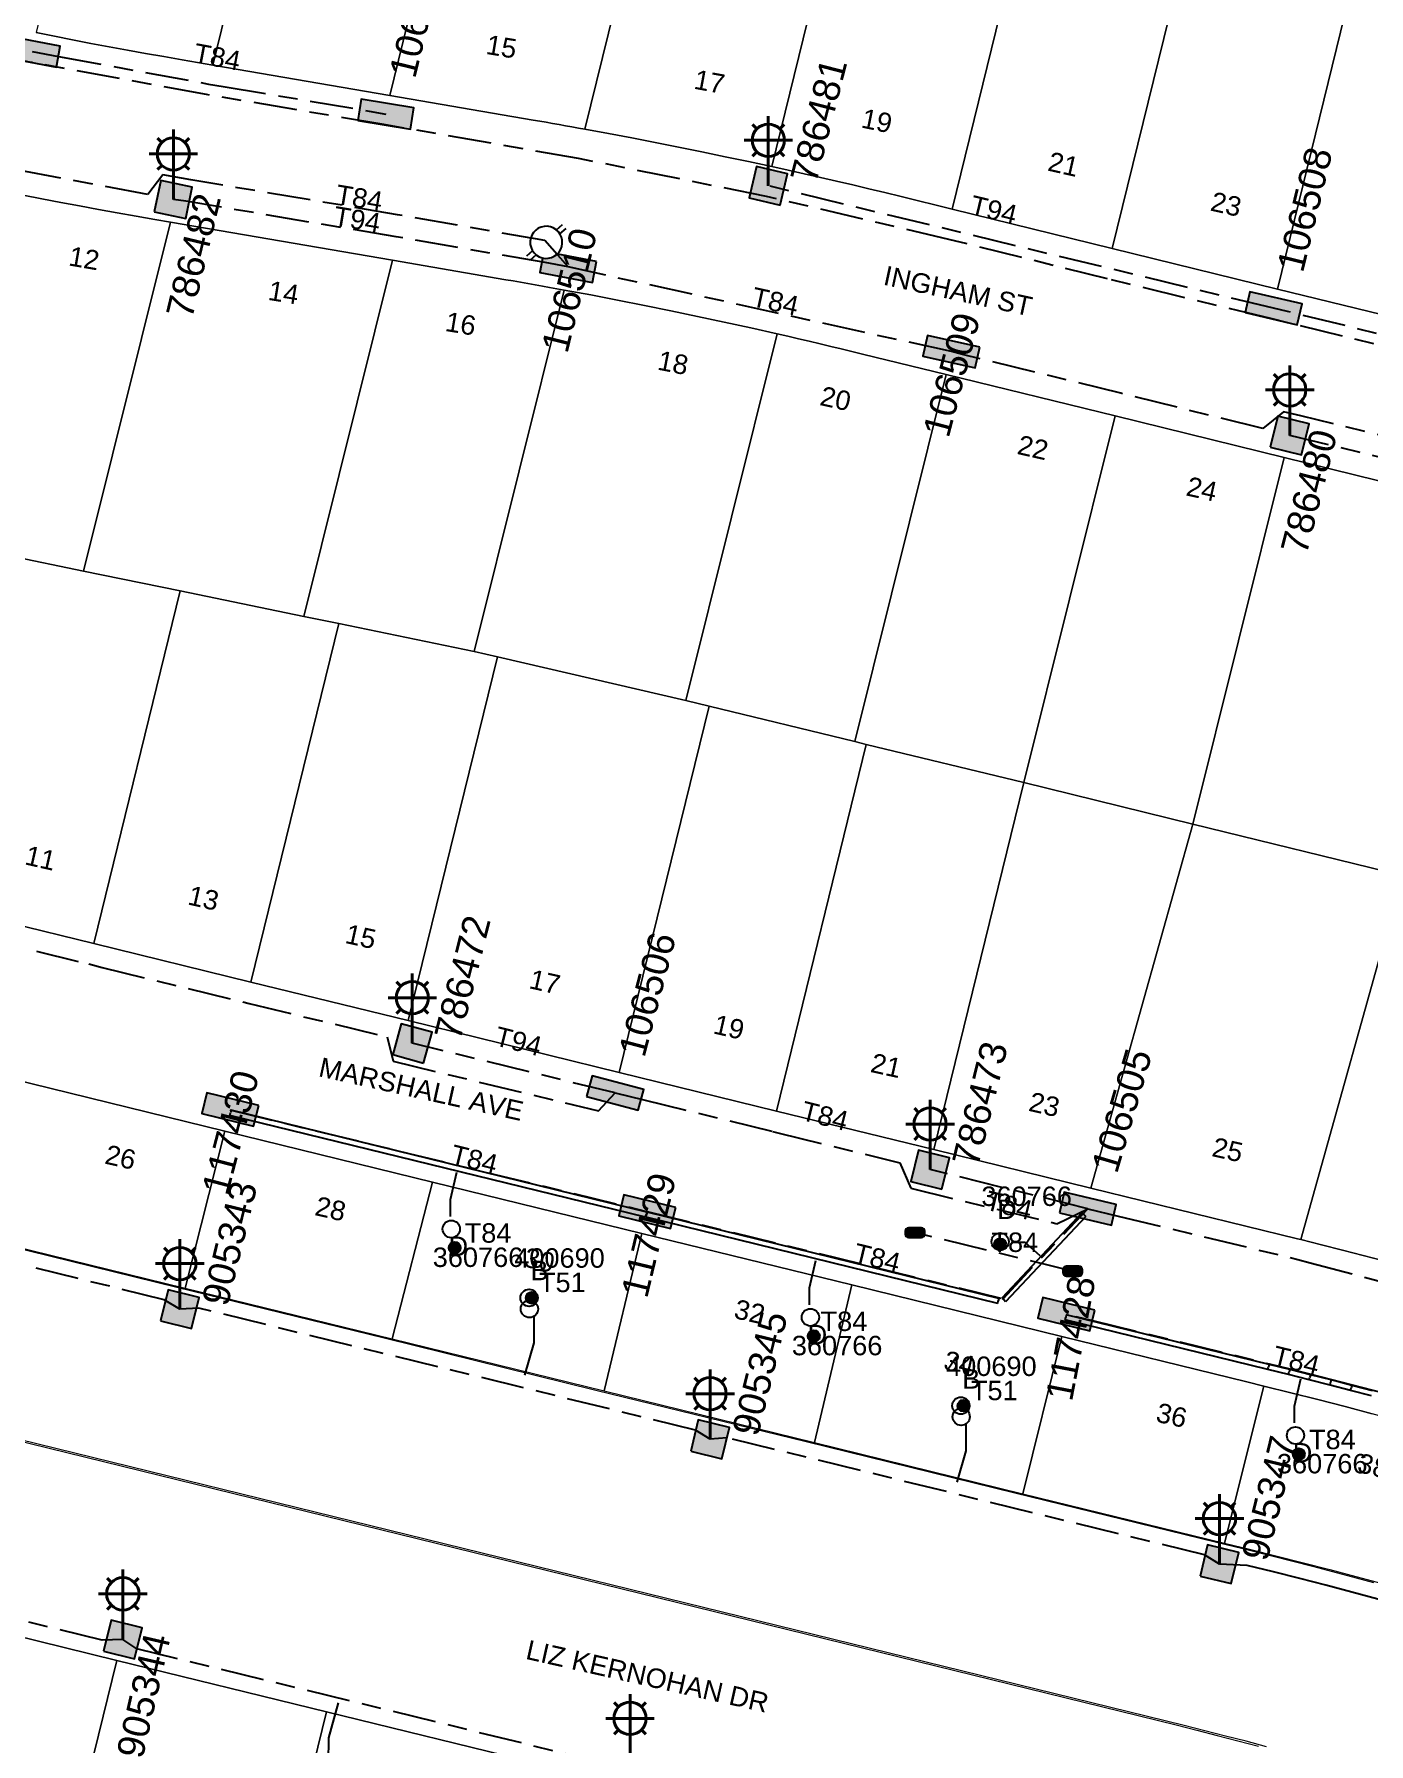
# Model space of a CAD drawing. Header units: metres. Extents: x 289087 to 291245, y 6227587 to 6229773.
# Drawn here: x 290863.7 to 290987.4, y 6228515.6 to 6228673.9 of the extents above; entities that cross this region are included whole.
import ezdxf
from ezdxf.enums import TextEntityAlignment as Align

# ---------------------------------------------------------------- set-up
doc = ezdxf.new("R2010")
doc.units = ezdxf.units.M
doc.linetypes.add('Cable Exist UG', pattern=[8.2, 4, -1.2, 1.8, -1.2])
for name, color, linetype in [('_User Ducts Config', 7, 'Continuous'), ('Duct_SP_EXT', 7, 'Continuous'), ('Equip_LV_EXT', 7, 'Continuous'), ('Equip_SP_SL_EXT', 7, 'Continuous'), ('Mains_HV_EXT', 7, 'Continuous'), ('Mains_LV_EXT', 7, 'Continuous'), ('Mains_LV_SL_EXT', 7, 'Continuous'), ('Mains_SL_EXT', 7, 'Continuous'), ('SupportsUG_SP_LV_EXT', 7, 'Continuous'), ('SupportsUG_SP_LV_SL_EXT', 7, 'Continuous')]:
    doc.layers.add(name, color=color, linetype=linetype)
doc.layers.add('Cadastre Land Parcels_SP_EXT', color=9, linetype='Continuous', lineweight=5)
doc.layers.add('Cadastre Roads_SP_EXT', color=9, linetype='Continuous', lineweight=5)
doc.styles.add('COLUMN_LABEL', font='arial.ttf')
doc.styles.add('iecARIAL', font='arial.ttf', dxfattribs={"height": 2})
doc.styles.add('POLE_LABEL', font='arial.ttf')
doc.styles.get("Standard").update_dxf_attribs({"font": 'arial.ttf'})

# ---------------------------------------------------------------- blocks, each defined once
blk = doc.blocks.new('COLUMN_EXT')
blk.add_hatch(color=256).paths.add_polyline_path([(-1.49, 1.48), (-1.49, -1.49), (1.48, -1.49), (1.48, 1.48)])
blk.add_lwpolyline([(-1.49, -1.49), (1.48, -1.49), (1.48, 1.48), (-1.49, 1.48)], close=True)
for tag, height, style, flags, p in [('ASSET_NUM', 2.5, 'COLUMN_LABEL', 8, (2, 2)), ('STRUCTURE_PLANT_NUMBER', 0.2, 'POLE_LABEL', 9, (1.81, 0.03)), ('STREET_CODE', 0.2, 'COLUMN_LABEL', 9, (1.81, -0.2))]:
    blk.add_attdef(tag, text='', height=height, dxfattribs=dict(style=style, flags=flags)).set_placement(p, align=Align.MIDDLE_LEFT)
at = {"flags": 9}
for tag, p in [('COLUMN_TYPE', (1.81, -0.4)), ('OWNED_BY', (1.81, -0.6)), ('STATE', (1.81, -0.8)), ('USAGE', (1.81, -1)), ('STREETNAME', (1.81, -1.6)), ('LEGEND', (1.81, -1.2)), ('LOCATION', (1.81, -1.4)), ('SUBURB', (1.81, -1.8)), ('NOTES', (1.81, -2))]:
    blk.add_attdef(tag, text='', height=0.2, dxfattribs=at).set_placement(p, align=Align.MIDDLE_LEFT)
at = {"flags": 1}
blk.add_attdef('Z', (1.81, -2.35), '', height=0.2, dxfattribs=at)
blk = doc.blocks.new('PILLAR_EXT')
blk.add_hatch(color=256).paths.add_polyline_path([(-2.475, 0.99), (-2.475, -0.99), (2.475, -0.99), (2.475, 0.99)])
blk.add_lwpolyline([(-2.475, -0.99), (2.475, -0.99), (2.475, 0.99), (-2.475, 0.99)], close=True)
at = {"style": 'iecARIAL', "flags": 8}
blk.add_attdef('ASSET_NUM', (1.5, 3.5), '', height=2.5, dxfattribs=at)
for tag, p, flags in [('OWNED_BY', (0, -0.2), 9), ('STATE', (0, -0.4), 9), ('SUPPORT_TYPE', (0, -0.6), 9), ('USAGE', (0, -0.8), 9), ('LEGEND', (0, -1), 9), ('LOCATION', (0, -1.2), 9), ('NOTES', (0, -1.4), 9), ('PARENT', (0, -1.6), 9), ('STREETNAME', (0, -1.8), 9), ('SUBURB', (0, -2), 1)]:
    blk.add_attdef(tag, p, '', height=0.2, dxfattribs=dict(flags=flags))
blk = doc.blocks.new('DUCT_EXT')
blk.add_circle((0, 0.8), 0.8)
at = {"flags": 1}
blk.add_attdef('Z', (0, 0), '', height=0.2, dxfattribs=at)
at = {"flags": 9}
for tag, p in [('DUCT_CODE', (0, 0)), ('XSECT_TYPE', (0, -0.2)), ('STATE', (0, -0.6)), ('FB_REFERENCE', (0, -0.4)), ('NOTES', (0, -0.8))]:
    blk.add_attdef(tag, text='', height=0.2, dxfattribs=at).set_placement(p, align=Align.MIDDLE_LEFT)
blk = doc.blocks.new('SL_LANTERN_EXT')
at = {"lineweight": 40}
for p, q in [((0, 1.97), (0, 6.47)), ((-1.46, 5.68), (-1.06, 5.28)), ((1.46, 5.68), (1.06, 5.28)), ((-2.25, 4.22), (2.25, 4.22)), ((-1.46, 2.76), (-1.06, 3.16)), ((0, 0), (0, 2.72)), ((1.46, 2.76), (1.06, 3.16))]:
    blk.add_line(p, q, dxfattribs=at)
blk.add_circle((0, 4.22), 1.5, dxfattribs=at)
at = {"style": 'iecARIAL', "flags": 9}
blk.add_attdef('ASSET_NUM', (1.5, 1.5), '', height=2.5, dxfattribs=at)
for tag, p, height, flags in [('OPERATING_VOLTAGE', (0.98, -1.65), 0.2, 9), ('CONSTRUCTED_VOLTAGE', (0.98, -0.65), 0.2, 9), ('CONTROL_TYPE', (0.98, -0.85), 0.2, 9), ('LANTERN_PURPOSE', (0.98, -1.05), 0.2, 9), ('LANTERN_TYPE', (0.98, -1.25), 0.2, 9), ('NO_PHASES', (0.98, -1.45), 0.2, 9), ('LNUMBER', (2.18, -3.25), 2.5, 8), ('ORIENTATION', (0.98, -1.85), 0.2, 9), ('OWNED_BY', (0.98, -2.05), 0.2, 9), ('STATE', (0.98, -2.25), 0.2, 9), ('USAGE', (0.98, -2.45), 0.2, 9), ('CEXIST', (0.98, -2.65), 0.2, 9), ('CNEW', (0.98, -2.85), 0.2, 9), ('CNUMBER', (0.98, -3.05), 0.2, 9), ('CREMOVE', (0.98, -3.25), 0.2, 9), ('CREPLACE', (0.98, -3.45), 0.2, 9), ('LKINGHEIGHT', (0.98, -3.65), 0.2, 9), ('LBRACKET', (0.98, -3.85), 0.2, 9), ('LBRACKETVOCAB', (0.98, -4.05), 0.2, 9), ('LCATEGORY', (0.98, -4.25), 0.2, 9), ('LCHARGE1', (0.98, -4.45), 0.2, 9), ('LCHARGE1PERCENT', (0.98, -4.65), 0.2, 9), ('LCHARGE2', (0.98, -4.85), 0.2, 9), ('LCHARGE2PERCENT', (0.98, -5.05), 0.2, 9), ('LCHARGE3', (0.98, -5.25), 0.2, 9), ('LCHARGE3PERCENT', (0.98, -5.45), 0.2, 9), ('LEXIST', (0.98, -5.65), 0.2, 9), ('LLAMP', (0.98, -5.85), 0.2, 9), ('LLAMPVOCAB', (0.98, -6.05), 0.2, 9), ('LMAST', (0.98, -6.25), 0.2, 9), ('LMASTVOCAB', (0.98, -6.45), 0.2, 9), ('LNEW', (0.98, -6.65), 0.2, 9), ('LANTNUMBER', (0.98, -6.85), 0.2, 9), ('LOUTREACH', (0.98, -7.25), 0.2, 9), ('LOUTREACHVOCAB', (0.98, -7.45), 0.2, 9), ('LRATECODE', (0.98, -7.65), 0.2, 9), ('LREMOVE', (0.98, -7.85), 0.2, 9), ('LREPLACE', (0.98, -8.05), 0.2, 9), ('STREETNAME', (0.98, -9.25), 0.2, 9), ('SUBURB', (0.98, -9.45), 0.2, 1), ('LTYPE', (0.98, -8.25), 0.2, 9), ('LTYPEVOCAB', (0.98, -8.45), 0.2, 9), ('LEGEND', (0.98, -8.65), 0.2, 9), ('LOCATION', (0.98, -8.85), 0.2, 9), ('NOTES', (0.98, -9.05), 0.2, 9)]:
    blk.add_attdef(tag, p, '', height=height, dxfattribs=dict(flags=flags))
blk = doc.blocks.new('LV_STJ_EXT')
h = blk.add_hatch(color=256)
edge = h.paths.add_edge_path()
edge.add_ellipse((-0.59, 0.13), major_axis=(0.226, 0.226), ratio=1, start_angle=45, end_angle=135)
edge.add_line((-0.91, 0.13), (-0.91, -0.13))
edge.add_ellipse((-0.59, -0.13), major_axis=(0.226, 0.226), ratio=1, start_angle=135, end_angle=225)
edge.add_line((-0.59, -0.45), (0.59, -0.45))
edge.add_ellipse((0.59, -0.13), major_axis=(-0.226, 0.226), ratio=1, start_angle=135, end_angle=225)
edge.add_line((0.91, -0.13), (0.91, 0.13))
edge.add_ellipse((0.59, 0.13), major_axis=(-0.226, 0.226), ratio=1, start_angle=225, end_angle=315)
edge.add_line((0.59, 0.45), (-0.59, 0.45))
blk.add_lwpolyline([(-0.91, 0.13), (-0.91, -0.13, 0.414214), (-0.59, -0.45), (0.59, -0.45, 0.414214), (0.91, -0.13), (0.91, 0.13, 0.414214), (0.59, 0.45), (-0.59, 0.45, 0.414214)], format="xyb", close=True)
at = {"flags": 1}
blk.add_attdef('Z', (0, 0), '', height=0.2, dxfattribs=at)
at = {"flags": 9}
for tag, p in [('ORIENTATION', (0, 0)), ('USAGE', (0, -0.2)), ('LEGEND', (0, -0.4)), ('NOTES', (0, -0.6))]:
    blk.add_attdef(tag, text='', height=0.2, dxfattribs=at).set_placement(p, align=Align.MIDDLE_LEFT)
blk = doc.blocks.new('LV_UG_LINKS_OPEN_EXT')
for p, q in [((-0.25, 1.47), (-0.25, 2.22)), ((0.25, 1.47), (0.25, 2.22)), ((-0.25, -1.47), (-0.25, -2.22)), ((0.25, -1.47), (0.25, -2.22))]:
    blk.add_line(p, q)
at = {"flags": 9}
for tag, p in [('ACTUAL_STATUS', (0, 0)), ('CONSTRUCTED_VOLTAGE', (0, -0.2)), ('OPERATING_VOLTAGE', (0, -0.6)), ('ORIENTATION', (0, -0.8)), ('STATE', (0, -1)), ('SWITCH_TYPE', (0, -1.2)), ('NO_PHASES', (0, -0.4)), ('USAGE', (0, -1.4)), ('NOTES', (0, -1.6))]:
    blk.add_attdef(tag, text='', height=0.2, dxfattribs=at).set_placement(p, align=Align.MIDDLE_LEFT)
at = {"flags": 1}
blk.add_attdef('Z', (0, 0), '', height=0.2, dxfattribs=at)
blk.add_wipeout([(-0.25, 1.47), (-0.43, 1.43), (-0.61, 1.36), (-0.77, 1.28), (-0.93, 1.17), (-1.07, 1.05), (-1.19, 0.9), (-1.29, 0.75), (-1.38, 0.58), (-1.44, 0.4), (-1.48, 0.22), (-1.49, 0.03), (-1.49, -0.16), (-1.45, -0.34), (-1.4, -0.52), (-1.32, -0.69), (-1.23, -0.85), (-1.11, -1), (-0.98, -1.13), (-0.83, -1.24), (-0.66, -1.34), (-0.49, -1.41), (-0.31, -1.46), (-0.13, -1.49), (0.06, -1.49), (0.25, -1.47), (0.43, -1.43), (0.61, -1.36), (0.77, -1.28), (0.93, -1.17), (1.07, -1.05), (1.19, -0.9), (1.29, -0.75), (1.38, -0.58), (1.44, -0.4), (1.48, -0.22), (1.49, -0.03), (1.49, 0.16), (1.45, 0.34), (1.4, 0.52), (1.32, 0.69), (1.23, 0.85), (1.11, 1), (0.98, 1.13), (0.83, 1.24), (0.66, 1.34), (0.49, 1.41), (0.31, 1.46), (0.13, 1.49), (-0.06, 1.49)])
blk.add_lwpolyline([(0, -1.49, 1), (0, 1.49, 1)], format="xyb", close=True)
blk = doc.blocks.new('CABLE_LARGE_EXT')
h = blk.add_hatch(color=256)
edge = h.paths.add_edge_path()
edge.add_arc((0, 0.55), 0.55, 0, 360)
blk.add_circle((0, 0.55), 0.55)
at = {"flags": 1}
blk.add_attdef('Z', (0, 0), '', height=0.2, dxfattribs=at)
at = {"flags": 9}
for tag, p in [('COND_CODE', (0, 0)), ('STATE', (0, -0.4)), ('XSECT_SIZE', (0, -0.6)), ('FB_REFERENCE', (0, -0.2)), ('NOTES', (0, -0.8))]:
    blk.add_attdef(tag, text='', height=0.2, dxfattribs=at).set_placement(p, align=Align.MIDDLE_LEFT)

msp = doc.modelspace()

# ---------------------------------------------------------------- linework, layer by layer
at = {"layer": '_User Ducts Config'}
for points in [[(290902.31, 6228564.41), (290902.31, 6228565.98), (290902.9, 6228568.51)], [(290954.25, 6228562.04), (290955.53, 6228562.04), (290956.91, 6228560.79)], [(290935.58, 6228556.22), (290935.58, 6228557.8), (290936.17, 6228560.32)], [(290910.04, 6228555.12), (290910.03, 6228552.7), (290909.16, 6228549.72)], [(290980.52, 6228545.28), (290980.52, 6228546.85), (290981.11, 6228549.38)], [(290950.05, 6228545.13), (290950.05, 6228542.71), (290949.22, 6228539.8)], [(290891.02, 6228513.82), (290891.03, 6228516.12), (290891.95, 6228519.35)]]:
    msp.add_lwpolyline(points, dxfattribs=at)
at = {"layer": 'Cadastre Land Parcels_SP_EXT', "linetype": 'Continuous'}
for points in [[(290886.82, 6228697.65), (290870.41, 6228700.47), (290863.94, 6228674.07), (290865.62, 6228673.74), (290867.31, 6228673.41), (290869, 6228673.08), (290870.69, 6228672.77), (290872.38, 6228672.46), (290874.07, 6228672.15), (290875.77, 6228671.85), (290877.46, 6228671.56), (290880.29, 6228671.07), (290886.82, 6228697.65)], [(290903.22, 6228694.84), (290886.82, 6228697.65), (290880.29, 6228671.07), (290896.69, 6228668.26), (290903.22, 6228694.84)], [(290921.3, 6228691.73), (290911.97, 6228693.33), (290903.22, 6228694.84), (290896.69, 6228668.26), (290909.98, 6228665.97), (290910.58, 6228665.87), (290911.17, 6228665.77), (290911.78, 6228665.66), (290912.38, 6228665.56), (290912.97, 6228665.45), (290913.57, 6228665.34), (290914.17, 6228665.23), (290914.77, 6228665.13), (290921.3, 6228691.73)], [(290938.73, 6228688.74), (290931.47, 6228689.99), (290921.3, 6228691.73), (290914.77, 6228665.13), (290916.94, 6228664.73), (290919.11, 6228664.32), (290921.28, 6228663.9), (290923.44, 6228663.47), (290925.61, 6228663.03), (290927.77, 6228662.58), (290929.93, 6228662.13), (290932.09, 6228661.66), (290938.73, 6228688.74)], [(290955.68, 6228685.83), (290951.17, 6228686.6), (290938.73, 6228688.74), (290932.09, 6228661.66), (290933.59, 6228661.33), (290935.09, 6228661), (290936.59, 6228660.66), (290938.09, 6228660.3), (290939.59, 6228659.96), (290941.08, 6228659.6), (290942.57, 6228659.25), (290944.07, 6228658.88), (290948.79, 6228657.72), (290955.68, 6228685.83)], [(290970.77, 6228683.24), (290955.68, 6228685.83), (290948.79, 6228657.72), (290963.62, 6228654.08), (290970.77, 6228683.24)], [(290986.36, 6228680.56), (290970.77, 6228683.24), (290963.62, 6228654.08), (290978.94, 6228650.32), (290986.36, 6228680.56)], [(291001.19, 6228678.01), (290993.26, 6228679.37), (290986.36, 6228680.56), (290978.94, 6228650.32), (290993.51, 6228646.75), (291001.19, 6228678.01)], [(290876.37, 6228656.52), (290874.92, 6228656.77), (290873.18, 6228657.07), (290871.44, 6228657.38), (290869.7, 6228657.69), (290867.96, 6228658.02), (290866.21, 6228658.34), (290864.47, 6228658.68), (290862.73, 6228659.01), (290861, 6228659.36), (290853.06, 6228627.49), (290861.48, 6228625.61), (290868.31, 6228624.2), (290876.37, 6228656.52)], [(290896.95, 6228652.99), (290876.37, 6228656.52), (290868.31, 6228624.2), (290877.27, 6228622.36), (290888.74, 6228620), (290896.95, 6228652.99)], [(290912.85, 6228650.22), (290912.18, 6228650.35), (290911.5, 6228650.47), (290910.83, 6228650.59), (290910.15, 6228650.71), (290909.47, 6228650.83), (290908.8, 6228650.95), (290908.12, 6228651.07), (290907.45, 6228651.18), (290896.95, 6228652.99), (290888.74, 6228620), (290891.97, 6228619.33), (290904.52, 6228616.75), (290912.85, 6228650.22)], [(290932.59, 6228646.17), (290930.13, 6228646.73), (290927.67, 6228647.26), (290925.21, 6228647.79), (290922.74, 6228648.3), (290920.28, 6228648.81), (290917.8, 6228649.29), (290915.33, 6228649.77), (290912.85, 6228650.22), (290904.52, 6228616.75), (290906.66, 6228616.25), (290924.13, 6228612.2), (290932.59, 6228646.17)], [(290948.25, 6228642.4), (290940.5, 6228644.3), (290939.51, 6228644.54), (290938.52, 6228644.78), (290937.54, 6228645.01), (290936.55, 6228645.25), (290935.56, 6228645.48), (290934.57, 6228645.71), (290933.58, 6228645.94), (290932.59, 6228646.17), (290924.13, 6228612.2), (290926.27, 6228611.67), (290939.78, 6228608.4), (290948.25, 6228642.4)], [(290963.88, 6228638.56), (290948.25, 6228642.4), (290939.78, 6228608.4), (290940.84, 6228608.14), (290955.42, 6228604.6), (290963.88, 6228638.56)], [(290979.54, 6228634.72), (290963.88, 6228638.56), (290955.42, 6228604.6), (290971.08, 6228600.76), (290979.54, 6228634.72)], [(290998.99, 6228629.94), (290979.54, 6228634.72), (290971.08, 6228600.76), (290990.5, 6228596), (290998.99, 6228629.94)], [(290877.27, 6228622.36), (290868.31, 6228624.2), (290861.48, 6228625.61), (290853.63, 6228593.53), (290869.26, 6228589.7), (290877.27, 6228622.36)], [(290891.97, 6228619.33), (290888.74, 6228620), (290877.27, 6228622.36), (290869.26, 6228589.7), (290883.83, 6228586.12), (290891.97, 6228619.33)], [(290906.66, 6228616.25), (290904.52, 6228616.75), (290891.97, 6228619.33), (290883.83, 6228586.12), (290898.39, 6228582.55), (290906.66, 6228616.25)], [(290926.27, 6228611.67), (290924.13, 6228612.2), (290906.66, 6228616.25), (290898.39, 6228582.55), (290917.94, 6228577.75), (290926.27, 6228611.67)], [(290940.84, 6228608.14), (290939.78, 6228608.4), (290926.27, 6228611.67), (290917.94, 6228577.75), (290932.51, 6228574.17), (290940.84, 6228608.14)], [(290955.42, 6228604.6), (290940.84, 6228608.14), (290932.51, 6228574.17), (290947.08, 6228570.6), (290955.42, 6228604.6)], [(290971.08, 6228600.76), (290955.42, 6228604.6), (290947.08, 6228570.6), (290961.65, 6228567.02), (290971.08, 6228600.76)], [(290990.5, 6228596), (290971.08, 6228600.76), (290961.65, 6228567.02), (290980.79, 6228562.33), (290981.09, 6228562.26), (290990.5, 6228596)], [(291006.11, 6228592.17), (290990.5, 6228596), (290981.09, 6228562.26), (290983.02, 6228561.78), (290984.95, 6228561.29), (290986.87, 6228560.8), (290988.8, 6228560.3), (290990.72, 6228559.79), (290992.64, 6228559.28), (290994.56, 6228558.76), (290996.48, 6228558.24), (291006.11, 6228592.17)], [(290881.4, 6228572.32), (290861.68, 6228577.16), (290858.1, 6228562.58), (290877.72, 6228557.77), (290881.4, 6228572.32)], [(290900.66, 6228567.59), (290881.4, 6228572.32), (290877.72, 6228557.77), (290896.92, 6228553.06), (290900.66, 6228567.59)], [(290920.04, 6228562.84), (290900.66, 6228567.59), (290896.92, 6228553.06), (290916.55, 6228548.24), (290920.04, 6228562.84)], [(290939.49, 6228558.07), (290920.04, 6228562.84), (290916.55, 6228548.24), (290936.03, 6228543.46), (290939.49, 6228558.07)], [(290958.94, 6228553.29), (290939.49, 6228558.07), (290936.03, 6228543.46), (290955.35, 6228538.72), (290958.94, 6228553.29)], [(290977.66, 6228548.7), (290976.1, 6228549.08), (290958.94, 6228553.29), (290955.35, 6228538.72), (290972.52, 6228534.51), (290974.03, 6228534.14), (290977.66, 6228548.7)], [(290997.68, 6228543.36), (290995.19, 6228544.08), (290992.7, 6228544.77), (290990.2, 6228545.46), (290987.69, 6228546.13), (290985.2, 6228546.8), (290982.68, 6228547.44), (290980.17, 6228548.08), (290977.66, 6228548.7), (290974.03, 6228534.14), (290976.47, 6228533.55), (290978.9, 6228532.94), (290981.35, 6228532.33), (290983.77, 6228531.7), (290986.2, 6228531.06), (290988.63, 6228530.4), (290991.04, 6228529.75), (290993.46, 6228529.06), (290997.68, 6228543.36)], [(290871.4, 6228523.28), (290851.98, 6228528.05), (290846.01, 6228503.75), (290865.43, 6228498.99), (290871.4, 6228523.28)], [(290890.82, 6228518.51), (290871.4, 6228523.28), (290865.43, 6228498.99), (290884.86, 6228494.22), (290890.82, 6228518.51)], [(290910.24, 6228513.75), (290890.82, 6228518.51), (290884.86, 6228494.22), (290892.81, 6228492.27), (290892.95, 6228492.23), (290904.28, 6228489.45), (290910.24, 6228513.75)]]:
    msp.add_lwpolyline(points, close=True, dxfattribs=at)
for points in [[(290987.87, 6228530.46), (290985.44, 6228531.12), (290983.01, 6228531.76), (290980.59, 6228532.39), (290978.15, 6228533), (290975.71, 6228533.61), (290973.27, 6228534.2), (290971.76, 6228534.57), (290954.6, 6228538.78), (290935.28, 6228543.52), (290915.79, 6228548.3), (290896.16, 6228553.12), (290876.96, 6228557.83), (290857.34, 6228562.64), (290837.87, 6228567.42), (290818.72, 6228572.12), (290799.27, 6228576.89), (290779.99, 6228581.62), (290749.77, 6228589.04)], [(290717.67, 6228579.14), (290969.55, 6228517.31), (290971.46, 6228516.83), (290973.36, 6228516.34), (290975.27, 6228515.84), (290977.18, 6228515.34)]]:
    msp.add_lwpolyline(points, dxfattribs=at)
at = {"layer": 'Cadastre Roads_SP_EXT', "linetype": 'Continuous'}
for points in [[(290993.51, 6228646.75), (290978.94, 6228650.32), (290963.62, 6228654.08), (290948.79, 6228657.72), (290944.07, 6228658.88), (290942.57, 6228659.25), (290941.08, 6228659.6), (290939.59, 6228659.96), (290938.09, 6228660.3), (290936.59, 6228660.66), (290935.09, 6228661), (290933.59, 6228661.33), (290932.09, 6228661.66), (290929.93, 6228662.13), (290927.77, 6228662.58), (290925.61, 6228663.03), (290923.44, 6228663.47), (290921.28, 6228663.9), (290919.11, 6228664.32), (290916.94, 6228664.73), (290914.77, 6228665.13), (290914.17, 6228665.23), (290913.57, 6228665.34), (290912.97, 6228665.45), (290912.38, 6228665.56), (290911.78, 6228665.66), (290911.17, 6228665.77), (290910.58, 6228665.87), (290909.98, 6228665.97), (290896.69, 6228668.26), (290880.29, 6228671.07), (290877.46, 6228671.56), (290875.77, 6228671.85), (290874.07, 6228672.15), (290872.38, 6228672.46), (290870.69, 6228672.77), (290869, 6228673.08), (290867.31, 6228673.41), (290865.62, 6228673.74), (290863.94, 6228674.07)], [(290862.73, 6228659.01), (290864.47, 6228658.68), (290866.21, 6228658.34), (290867.96, 6228658.02), (290869.7, 6228657.69), (290871.44, 6228657.38), (290873.18, 6228657.07), (290874.92, 6228656.77), (290876.37, 6228656.52), (290896.95, 6228652.99), (290907.45, 6228651.18), (290908.12, 6228651.07), (290908.8, 6228650.95), (290909.47, 6228650.83), (290910.15, 6228650.71), (290910.83, 6228650.59), (290911.5, 6228650.47), (290912.18, 6228650.35), (290912.85, 6228650.22), (290915.33, 6228649.77), (290917.8, 6228649.29), (290920.28, 6228648.81), (290922.74, 6228648.3), (290925.21, 6228647.79), (290927.67, 6228647.26), (290930.13, 6228646.73), (290932.59, 6228646.17), (290933.58, 6228645.94), (290934.57, 6228645.71), (290935.56, 6228645.48), (290936.55, 6228645.25), (290937.54, 6228645.01), (290938.52, 6228644.78), (290939.51, 6228644.54), (290940.5, 6228644.3), (290948.25, 6228642.4), (290963.88, 6228638.56), (290979.54, 6228634.72), (290998.99, 6228629.94)], [(290988.8, 6228560.3), (290986.87, 6228560.8), (290984.95, 6228561.29), (290983.02, 6228561.78), (290981.09, 6228562.26), (290980.79, 6228562.33), (290961.65, 6228567.02), (290947.08, 6228570.6), (290932.51, 6228574.17), (290917.94, 6228577.75), (290898.39, 6228582.55), (290883.83, 6228586.12), (290869.26, 6228589.7), (290853.63, 6228593.53)], [(290977.93, 6228515.28), (290976.03, 6228515.79), (290974.12, 6228516.28), (290972.21, 6228516.77), (290970.3, 6228517.25), (290718.43, 6228579.08)], [(290861.68, 6228577.16), (290881.4, 6228572.32), (290900.66, 6228567.59), (290920.04, 6228562.84), (290939.49, 6228558.07), (290958.94, 6228553.29), (290976.1, 6228549.08), (290977.66, 6228548.7), (290980.17, 6228548.08), (290982.68, 6228547.44), (290985.2, 6228546.8), (290987.69, 6228546.13)], [(290760.95, 6228550.4), (290778.43, 6228546.1), (290795.91, 6228541.81), (290813.39, 6228537.52), (290832.55, 6228532.82), (290851.98, 6228528.05), (290871.4, 6228523.28), (290890.82, 6228518.51), (290910.24, 6228513.75)]]:
    msp.add_lwpolyline(points, dxfattribs=at)
at = {"layer": 'Duct_SP_EXT'}
for p, q in [((290881.87, 6228573.77), (290881.93, 6228574.01)), ((290920.39, 6228564.34), (290881.87, 6228573.77)), ((290881.99, 6228574.24), (290881.93, 6228574.01)), ((290920.51, 6228564.81), (290881.99, 6228574.24)), ((290920.39, 6228564.34), (290920.45, 6228564.57)), ((290920.43, 6228564.34), (290920.49, 6228564.57)), ((290953.02, 6228556.35), (290920.43, 6228564.34)), ((290920.51, 6228564.81), (290920.45, 6228564.57)), ((290920.55, 6228564.81), (290920.49, 6228564.57)), ((290953.13, 6228556.82), (290920.55, 6228564.81)), ((290960.82, 6228564.74), (290953.39, 6228556.84)), ((290961.17, 6228564.41), (290953.74, 6228556.51)), ((290960.82, 6228564.74), (290960.99, 6228564.58)), ((290961.17, 6228564.41), (290960.99, 6228564.58)), ((290953.02, 6228556.35), (290953.07, 6228556.59)), ((290953.13, 6228556.82), (290953.07, 6228556.59)), ((290953.39, 6228556.84), (290953.57, 6228556.67)), ((290953.74, 6228556.51), (290953.57, 6228556.67)), ((290959.26, 6228554.82), (290959.32, 6228555.05)), ((290978.04, 6228550.23), (290959.26, 6228554.82)), ((290959.37, 6228555.29), (290959.32, 6228555.05)), ((290978.15, 6228550.7), (290959.37, 6228555.29)), ((290978.04, 6228550.23), (290978.09, 6228550.46)), ((290979.96, 6228549.76), (290978.04, 6228550.23)), ((290978.15, 6228550.7), (290978.09, 6228550.46)), ((290980.07, 6228550.23), (290978.15, 6228550.7)), ((290979.96, 6228549.76), (290980.01, 6228549.99)), ((290981.88, 6228549.28), (290979.96, 6228549.76)), ((290980.07, 6228550.23), (290980.01, 6228549.99)), ((290981.99, 6228549.75), (290980.07, 6228550.23)), ((290981.88, 6228549.28), (290981.94, 6228549.51)), ((290981.99, 6228549.75), (290981.94, 6228549.51)), ((290983.92, 6228549.26), (290981.99, 6228549.75)), ((290983.8, 6228548.79), (290981.88, 6228549.28)), ((290983.8, 6228548.79), (290983.86, 6228549.03)), ((290985.71, 6228548.3), (290983.8, 6228548.79)), ((290983.92, 6228549.26), (290983.86, 6228549.03)), ((290985.83, 6228548.76), (290983.92, 6228549.26)), ((290985.71, 6228548.3), (290985.77, 6228548.53)), ((290987.63, 6228547.8), (290985.71, 6228548.3)), ((290985.83, 6228548.76), (290985.77, 6228548.53)), ((290987.75, 6228548.26), (290985.83, 6228548.76))]:
    msp.add_line(p, q, dxfattribs=at)
at = {"layer": 'Mains_LV_EXT', "linetype": 'Cable Exist UG'}
for points in [[(290863.55, 6228672.31), (290866, 6228671.86), (290866, 6228671.86), (290879.89, 6228669.31), (290881.24, 6228669.09), (290881.24, 6228669.09), (290894.79, 6228666.81), (290896.32, 6228666.52)], [(291015.3, 6228628.19), (291013.87, 6228632.61), (291000.42, 6228635.88), (290993.16, 6228644.98), (290993.16, 6228644.98), (290979.87, 6228648.23), (290978.57, 6228648.54)], [(291015.3, 6228628.19), (291013.53, 6228630.68), (291013.53, 6228630.68), (291000.05, 6228633.97), (290981.09, 6228638.57), (290979.49, 6228638.96), (290977.59, 6228637.4), (290977.59, 6228637.4), (290964.41, 6228640.66), (290949.75, 6228644.27), (290948.72, 6228644.52)], [(290807.16, 6228602.91), (290809.52, 6228600.24), (290809.52, 6228600.24), (290822.07, 6228597.12), (290824.17, 6228596.61), (290824.17, 6228596.61), (290837.19, 6228593.48), (290837.73, 6228593.34), (290837.73, 6228593.34), (290850.99, 6228590.08), (290853.92, 6228589.34), (290855.98, 6228590.91), (290855.98, 6228590.91), (290868.8, 6228587.8), (290870.06, 6228587.48), (290870.06, 6228587.48), (290883.65, 6228584.14), (290883.65, 6228584.14), (290896.45, 6228581.04), (290897.01, 6228578.79), (290916.04, 6228574.19), (290917.57, 6228575.85)], [(290917.57, 6228575.85), (290920.23, 6228575.2), (290920.23, 6228575.2), (290932.15, 6228572.29), (290932.77, 6228572.13), (290932.77, 6228572.13), (290943.94, 6228569.38), (290944.95, 6228567.03), (290944.95, 6228567.03), (290958.49, 6228563.74), (290961.36, 6228565.13)], [(290881.88, 6228574.29), (290920.48, 6228564.88)], [(290920.54, 6228564.88), (290941.45, 6228559.74), (290953.51, 6228556.79), (290961.36, 6228565.13)], [(290961.36, 6228565.13), (290964.18, 6228564.45), (290964.18, 6228564.45), (290980.83, 6228560.42), (290981.97, 6228560.12), (290981.97, 6228560.12), (290993.95, 6228556.95)], [(290959.94, 6228559.34), (290945.35, 6228562.91)], [(290960.24, 6228555.14), (290961.93, 6228554.73), (290961.93, 6228554.73), (290978.16, 6228550.76), (290980.09, 6228550.28), (290982.01, 6228549.8), (290983.93, 6228549.32), (290985.85, 6228548.82), (290987.77, 6228548.32), (290989.68, 6228547.81), (290991.59, 6228547.3), (290993.51, 6228546.77), (290998.12, 6228545.49)]]:
    msp.add_lwpolyline(points, dxfattribs=at)
at = {"layer": 'Mains_LV_SL_EXT', "linetype": 'Cable Exist UG'}
for points in [[(290978.57, 6228648.54), (290931.76, 6228659.88)], [(291015.3, 6228628.19), (291012.91, 6228628.77), (291012.91, 6228628.77), (290999.6, 6228632.03), (290982.76, 6228636.12), (290980.07, 6228636.76)], [(290917.57, 6228575.85), (290898.78, 6228580.45)], [(290961.36, 6228565.13), (290946.75, 6228568.75)]]:
    msp.add_lwpolyline(points, dxfattribs=at)
at = {"layer": 'Mains_SL_EXT', "linetype": 'Cable Exist UG'}
for points in [[(290877.24, 6228555.82), (290875.79, 6228556.7), (290836.33, 6228566.38), (290834.93, 6228566.21)], [(290926.37, 6228543.77), (290925.02, 6228544.62), (290879, 6228555.91), (290877.24, 6228555.82)], [(290973.56, 6228532.2), (290972.16, 6228533.06), (290927.93, 6228543.9), (290926.37, 6228543.77)], [(290871.96, 6228525.23), (290870.04, 6228525.16), (290832.86, 6228534.29), (290831.48, 6228535.14)], [(291012, 6228521.32), (291009.62, 6228522.63), (291009.62, 6228522.63), (291007.27, 6228523.37), (291004.91, 6228524.11), (291002.55, 6228524.84), (291000.17, 6228525.56), (290997.8, 6228526.25), (290995.43, 6228526.95), (290993.05, 6228527.62), (290990.64, 6228528.31), (290988.24, 6228528.95), (290985.82, 6228529.61), (290983.4, 6228530.25), (290980.99, 6228530.87), (290978.55, 6228531.48), (290976.13, 6228532.09), (290973.56, 6228532.2)], [(290918.95, 6228513.69), (290916.85, 6228513.68), (290873.25, 6228524.37), (290871.96, 6228525.23)]]:
    msp.add_lwpolyline(points, dxfattribs=at)

# ---------------------------------------------------------------- block references
at = {"layer": '_User Ducts Config'}
for name, p, rotation in [('DUCT_EXT', (290903.19, 6228563.24), 90.0000000000002), ('DUCT_EXT', (290910.4, 6228556.87), 89.99132389212905), ('CABLE_LARGE_EXT', (290910.4, 6228556.87), 89.85604107133508), ('DUCT_EXT', (290910.43, 6228555.84), 89.85604107133508), ('DUCT_EXT', (290936.46, 6228555.06), 90.0000000000002), ('DUCT_EXT', (290950.4, 6228546.88), 89.98062700843636), ('DUCT_EXT', (290950.43, 6228545.85), 90.18785435150778), ('CABLE_LARGE_EXT', (290950.4, 6228546.88), 90.18785435150778), ('DUCT_EXT', (290981.4, 6228544.12), 90.0000000000002)]:
    msp.add_blockref(name, p, dxfattribs=dict(at, rotation=rotation))
for name, p in [('CABLE_LARGE_EXT', (290902.7, 6228560.96)), ('DUCT_EXT', (290953.24, 6228561.28)), ('CABLE_LARGE_EXT', (290953.24, 6228561.28)), ('CABLE_LARGE_EXT', (290935.97, 6228552.78)), ('CABLE_LARGE_EXT', (290980.91, 6228541.84))]:
    msp.add_blockref(name, p, dxfattribs=at)
at = {"layer": 'Equip_LV_EXT'}
for p in [(290945.35, 6228562.91), (290959.95, 6228559.34)]:
    msp.add_blockref('LV_STJ_EXT', p, dxfattribs=at)
at = {"layer": 'Equip_SP_SL_EXT'}
for p in [(290876.64, 6228658.62), (290931.76, 6228659.88), (290980.07, 6228636.76), (290898.78, 6228580.45), (290946.75, 6228568.75), (290877.24, 6228555.82), (290926.37, 6228543.77), (290973.56, 6228532.2), (290871.96, 6228525.23), (290918.95, 6228513.69)]:
    msp.add_blockref('SL_LANTERN_EXT', p, dxfattribs=at)
at = {"layer": 'SupportsUG_SP_LV_EXT'}
ref = msp.add_blockref('PILLAR_EXT', (290863.55, 6228672.31), dxfattribs=dict(at, rotation=349.3963718958616))
ref.add_attrib('ASSET_NUM', '106501', dxfattribs={"layer": '0', "height": 2.5, "rotation": 77.1001, "style": 'iecARIAL'}).set_placement((290865.05, 6228675.81), align=Align.MIDDLE_LEFT)
ref = msp.add_blockref('PILLAR_EXT', (290896.32, 6228666.52), dxfattribs=dict(at, rotation=350.7028847978754))
ref.add_attrib('ASSET_NUM', '106502', dxfattribs={"layer": '0', "height": 2.5, "rotation": 76.2911, "style": 'iecARIAL'}).set_placement((290897.82, 6228670.02), align=Align.MIDDLE_LEFT)
ref = msp.add_blockref('PILLAR_EXT', (290978.57, 6228648.54), dxfattribs=dict(at, rotation=346.8891672551807))
ref.add_attrib('ASSET_NUM', '106508', dxfattribs={"layer": '0', "height": 2.5, "rotation": 76.2334, "style": 'iecARIAL'}).set_placement((290980.07, 6228652.04), align=Align.MIDDLE_LEFT)
ref = msp.add_blockref('PILLAR_EXT', (290913.22, 6228652.37), dxfattribs=dict(at, rotation=169.2403769517233))
ref.add_attrib('ASSET_NUM', '106510', dxfattribs={"layer": '0', "height": 2.5, "rotation": 76.1109, "style": 'iecARIAL'}).set_placement((290914.72, 6228655.87), align=Align.MIDDLE_RIGHT)
ref = msp.add_blockref('PILLAR_EXT', (290948.72, 6228644.52), dxfattribs=dict(at, rotation=167.3830144723385))
ref.add_attrib('ASSET_NUM', '106509', dxfattribs={"layer": '0', "height": 2.5, "rotation": 75.2465, "style": 'iecARIAL'}).set_placement((290950.22, 6228648.02), align=Align.MIDDLE_RIGHT)
ref = msp.add_blockref('PILLAR_EXT', (290917.57, 6228575.85), dxfattribs=dict(at, rotation=344.9584471793186))
ref.add_attrib('ASSET_NUM', '106506', dxfattribs={"layer": '0', "height": 2.5, "rotation": 75.2663, "style": 'iecARIAL'}).set_placement((290919.07, 6228579.35), align=Align.MIDDLE_LEFT)
ref = msp.add_blockref('PILLAR_EXT', (290961.36, 6228565.13), dxfattribs=dict(at, rotation=346.7775256360541))
ref.add_attrib('ASSET_NUM', '106505', dxfattribs={"layer": '0', "height": 2.5, "rotation": 73.6006, "style": 'iecARIAL'}).set_placement((290962.86, 6228568.63), align=Align.MIDDLE_LEFT)
ref = msp.add_blockref('PILLAR_EXT', (290881.91, 6228574.32), dxfattribs=dict(at, rotation=166.2519795025067))
ref.add_attrib('ASSET_NUM', '117430', dxfattribs={"layer": '0', "height": 2.5, "rotation": 75.2789, "style": 'iecARIAL'}).set_placement((290883.41, 6228577.82), align=Align.MIDDLE_RIGHT)
ref = msp.add_blockref('PILLAR_EXT', (290920.54, 6228564.85), dxfattribs=dict(at, rotation=166.2519795025067))
ref.add_attrib('ASSET_NUM', '117429', dxfattribs={"layer": '0', "height": 2.5, "rotation": 76.4478, "style": 'iecARIAL'}).set_placement((290922.04, 6228568.35), align=Align.MIDDLE_RIGHT)
ref = msp.add_blockref('PILLAR_EXT', (290959.37, 6228555.36), dxfattribs=dict(at, rotation=166.2519795025067))
ref.add_attrib('ASSET_NUM', '117428', dxfattribs={"layer": '0', "height": 2.5, "rotation": 79.0683, "style": 'iecARIAL'}).set_placement((290960.87, 6228558.86), align=Align.MIDDLE_RIGHT)
at = {"layer": 'SupportsUG_SP_LV_SL_EXT'}
ref = msp.add_blockref('COLUMN_EXT', (290931.76, 6228659.88), dxfattribs=dict(at, rotation=76.83822970452552))
ref.add_attrib('ASSET_NUM', '786481', dxfattribs={"layer": '0', "height": 2.5, "rotation": 75.5205, "style": 'COLUMN_LABEL'}).set_placement((290933.76, 6228660.63), align=Align.TOP_LEFT)
ref = msp.add_blockref('COLUMN_EXT', (290876.64, 6228658.62), dxfattribs=dict(at, rotation=348.1703648713338))
ref.add_attrib('ASSET_NUM', '786482', dxfattribs={"layer": '0', "height": 2.5, "rotation": 76.5532, "style": 'COLUMN_LABEL'}).set_placement((290878.64, 6228659.37), align=Align.TOP_RIGHT)
ref = msp.add_blockref('COLUMN_EXT', (290980.07, 6228636.76), dxfattribs=dict(at, rotation=346.0864480634471))
ref.add_attrib('ASSET_NUM', '786480', dxfattribs={"layer": '0', "height": 2.5, "rotation": 75.698, "style": 'COLUMN_LABEL'}).set_placement((290982.07, 6228637.51), align=Align.TOP_RIGHT)
ref = msp.add_blockref('COLUMN_EXT', (290898.78, 6228580.45), dxfattribs=dict(at, rotation=74.83483991795454))
ref.add_attrib('ASSET_NUM', '786472', dxfattribs={"layer": '0', "height": 2.5, "rotation": 75.7918, "style": 'COLUMN_LABEL'}).set_placement((290900.78, 6228581.2), align=Align.TOP_LEFT)
ref = msp.add_blockref('COLUMN_EXT', (290946.75, 6228568.75), dxfattribs=dict(at, rotation=76.17706082485917))
ref.add_attrib('ASSET_NUM', '786473', dxfattribs={"layer": '0', "height": 2.5, "rotation": 76.0967, "style": 'COLUMN_LABEL'}).set_placement((290948.75, 6228569.5), align=Align.TOP_LEFT)
ref = msp.add_blockref('COLUMN_EXT', (290877.24, 6228555.82), dxfattribs=dict(at, rotation=346.2157829616193))
ref.add_attrib('ASSET_NUM', '905343', dxfattribs={"layer": '0', "height": 2.5, "rotation": 76.2158, "style": 'COLUMN_LABEL'}).set_placement((290879.24, 6228556.57), align=Align.TOP_LEFT)
ref = msp.add_blockref('COLUMN_EXT', (290926.37, 6228543.77), dxfattribs=dict(at, rotation=346.2183053963614))
ref.add_attrib('ASSET_NUM', '905345', dxfattribs={"layer": '0', "height": 2.5, "rotation": 76.2183, "style": 'COLUMN_LABEL'}).set_placement((290928.37, 6228544.52), align=Align.TOP_LEFT)
ref = msp.add_blockref('COLUMN_EXT', (290973.56, 6228532.2), dxfattribs=dict(at, rotation=346.4207569502131))
ref.add_attrib('ASSET_NUM', '905347', dxfattribs={"layer": '0', "height": 2.5, "rotation": 76.4208, "style": 'COLUMN_LABEL'}).set_placement((290975.56, 6228532.95), align=Align.TOP_LEFT)
ref = msp.add_blockref('COLUMN_EXT', (290871.96, 6228525.23), dxfattribs=dict(at, rotation=346.2076292487121))
ref.add_attrib('ASSET_NUM', '905344', dxfattribs={"layer": '0', "height": 2.5, "rotation": 77.0355, "style": 'COLUMN_LABEL'}).set_placement((290873.96, 6228525.98), align=Align.TOP_RIGHT)

# ---------------------------------------------------------------- texts
at = {"layer": '_User Ducts Config'}
for s, p in [('360766', (290951.5, 6228565.38)), ('D', (290952.96, 6228564.17)), ('T84', (290903.63, 6228561.98)), ('D', (290902.13, 6228560.75)), ('T84', (290952.43, 6228561.12)), ('360766', (290900.67, 6228559.73)), ('400690', (290908.22, 6228559.66)), ('B', (290909.72, 6228558.5)), ('T51', (290910.51, 6228557.4)), ('D', (290935.4, 6228552.56)), ('T84', (290936.6, 6228553.8)), ('360766', (290933.94, 6228551.55)), ('400690', (290948.23, 6228549.63)), ('B', (290949.73, 6228548.46)), ('T51', (290950.53, 6228547.39)), ('T84', (290981.85, 6228542.85)), ('D', (290980.34, 6228541.62)), ('360766', (290978.88, 6228540.61))]:
    msp.add_text(s, height=1.8, dxfattribs=at).set_placement(p)
at = {"layer": 'Cadastre Land Parcels_SP_EXT'}
for s, rotation, p in [('15', 350.665, (290905.52, 6228672.11)), ('17', 349.6491, (290924.78, 6228668.89)), ('19', 348.3885, (290940.27, 6228665.3)), ('21', 347.2756, (290957.55, 6228661.31)), ('23', 347.2756, (290972.62, 6228657.61)), ('12', 350.2436, (290866.85, 6228652.52)), ('14', 350.7067, (290885.33, 6228649.33)), ('16', 350.665, (290901.74, 6228646.45)), ('18', 349.095, (290921.4, 6228642.87)), ('20', 347.5826, (290936.44, 6228639.59)), ('22', 347.3321, (290954.72, 6228635.06)), ('24', 347.5271, (290970.37, 6228631.22)), ('11', 347.2756, (290862.78, 6228597.04)), ('13', 347.2756, (290877.88, 6228593.33)), ('15', 347.5271, (290892.45, 6228589.76)), ('17', 347.2756, (290909.5, 6228585.57)), ('19', 347.2756, (290926.56, 6228581.38)), ('21', 347.5826, (290941.13, 6228577.81)), ('23', 347.3321, (290955.78, 6228574.21)), ('25', 347.5826, (290972.76, 6228570.01)), ('26', 347.5271, (290870.19, 6228569.32)), ('28', 347.3321, (290889.65, 6228564.55)), ('30', 347.3321, (290909, 6228559.8)), ('32', 347.3321, (290928.48, 6228555.01)), ('34', 347.3321, (290947.9, 6228550.25)), ('36', 347.3376, (290967.57, 6228545.42)), ('38', 346.5242, (290986.23, 6228540.76))]:
    msp.add_text(s, height=1.8, rotation=rotation, dxfattribs=at).set_placement(p)
at = {"layer": 'Cadastre Roads_SP_EXT'}
for s, rotation, p in [('INGHAM ST', 347.7791, (290942.32, 6228650.74)), ('MARSHALL AVE', 347.5271, (290890, 6228577.41)), ('LIZ KERNOHAN DR', 347.3609, (290909.19, 6228523.44))]:
    msp.add_text(s, height=1.8, rotation=rotation, dxfattribs=at).set_placement(p)
at = {"layer": 'Mains_LV_EXT'}
for rotation, p in [(349.3022, (290878.41, 6228671.34)), (350.4281, (290891.58, 6228658.24)), (347.5732, (290930.1, 6228648.76)), (345.8701, (290934.68, 6228573.38)), (346.252, (290902.2, 6228569.34)), (346.2884, (290951.74, 6228565.08)), (346.252, (290939.52, 6228560.21)), (346.2013, (290978.35, 6228550.71))]:
    msp.add_text('T84', height=1.8, rotation=rotation, dxfattribs=at).set_placement(p)
at = {"layer": 'Mains_LV_SL_EXT'}
for rotation, p in [(346.4653, (290950.33, 6228657.28)), (350.4623, (290891.38, 6228656.24)), (345.9034, (290906.29, 6228580.29))]:
    msp.add_text('T94', height=1.8, rotation=rotation, dxfattribs=at).set_placement(p)

# ---------------------------------------------------------------- next in the draw order: block references
at = {"layer": 'Equip_LV_EXT', "rotation": 311.2846000500689}
msp.add_blockref('LV_UG_LINKS_OPEN_EXT', (290911.19, 6228654.65), dxfattribs=at)

# ---------------------------------------------------------------- next in the draw order: linework, layer by layer
at = {"layer": 'Mains_HV_EXT', "linetype": 'Cable Exist UG'}
msp.add_lwpolyline([(290992.91, 6228644.02), (290978.33, 6228647.58), (290963.19, 6228651.26), (290948.49, 6228654.92), (290931.59, 6228658.89), (290914.16, 6228662.42), (290896.15, 6228665.55), (290879.72, 6228668.33), (290863.32, 6228671.35), (290849.02, 6228674.45), (290846.74, 6228674.95), (290829.98, 6228679.22), (290816.29, 6228683.12), (290813.66, 6228687.83), (290813.25, 6228688.57), (290813.25, 6228688.57), (290812.33, 6228690.21), (290818.9, 6228713.91), (290819.23, 6228715.16), (290825.79, 6228713.45), (290826.96, 6228714.92)], dxfattribs=at)
at = {"layer": 'Mains_LV_EXT', "linetype": 'Cable Exist UG'}
for points in [[(290913.22, 6228652.37), (290911.05, 6228654.81), (290911.05, 6228654.81), (290897.4, 6228657.21), (290878.25, 6228660.44), (290875.68, 6228660.89), (290875.68, 6228660.89), (290874.28, 6228659.09), (290861.33, 6228661.51), (290848.84, 6228664.23), (290846.56, 6228664.7)], [(290948.72, 6228644.52), (290913.22, 6228652.37)]]:
    msp.add_lwpolyline(points, dxfattribs=at)
at = {"layer": 'Mains_LV_SL_EXT', "linetype": 'Cable Exist UG'}
msp.add_lwpolyline([(290913.22, 6228652.37), (290911.09, 6228652.77), (290911.09, 6228652.77), (290897.27, 6228655.16), (290877.8, 6228658.46), (290876.64, 6228658.62)], dxfattribs=at)

doc.saveas('drawing.dxf')
